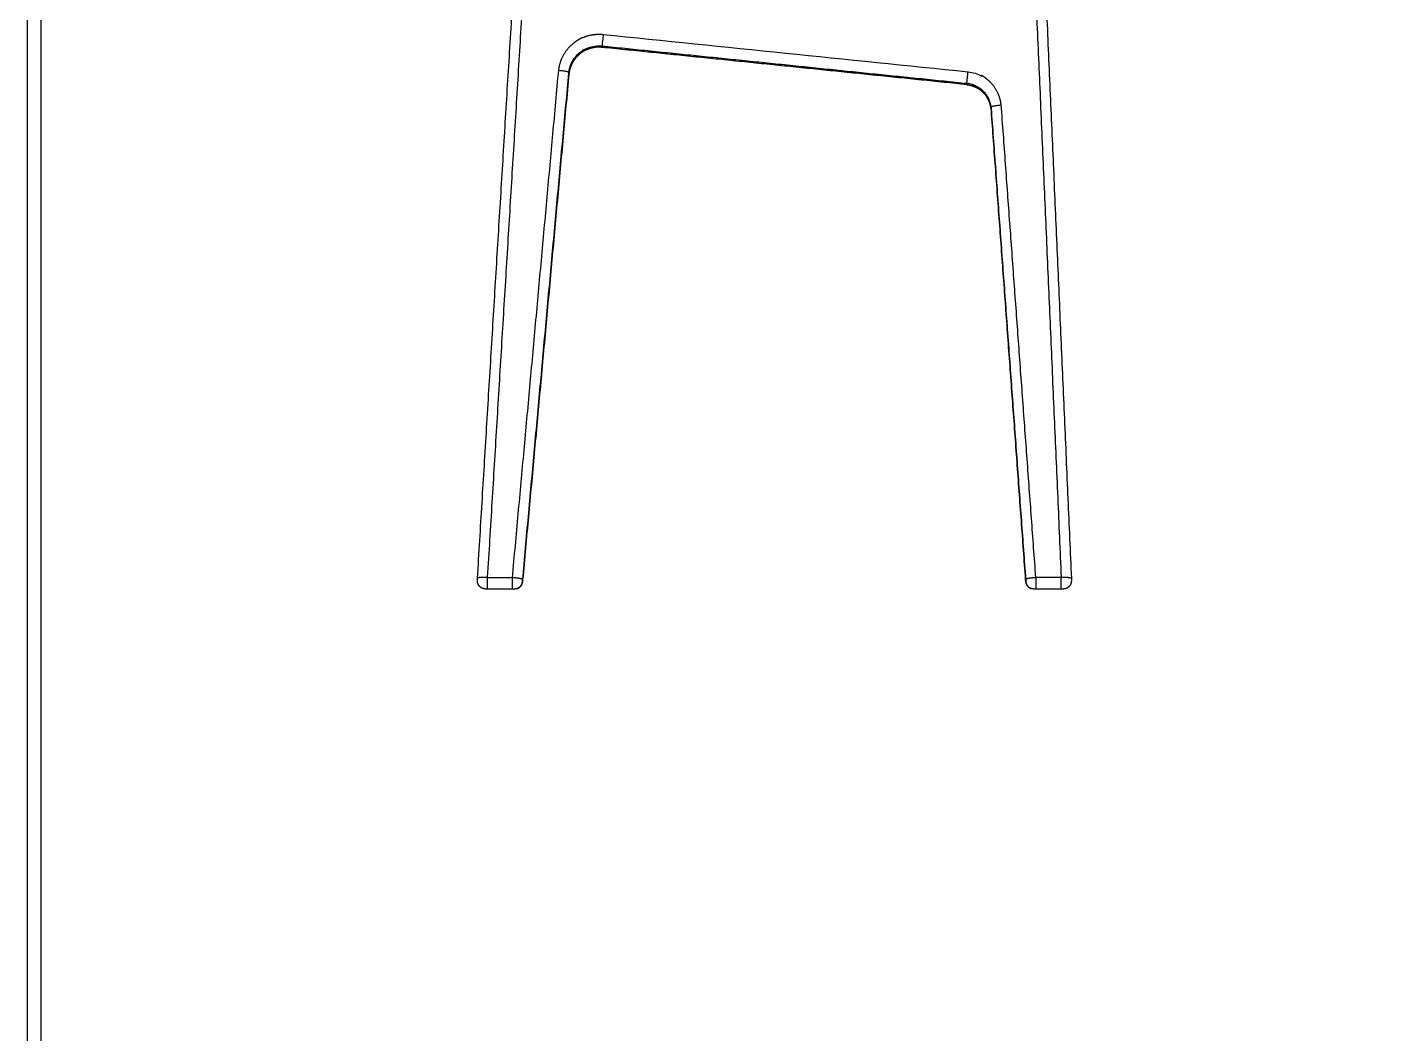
# Model space of a CAD drawing. Header units: millimetres. Extents: x 0 to 2008, y 0 to 2841.
# Drawn here: x 0 to 1004, y 1420 to 2163 of the extents above; entities that cross this region are included whole.
import ezdxf

# ---------------------------------------------------------------- set-up
doc = ezdxf.new("R2010")
doc.units = ezdxf.units.MM
doc.header["$MEASUREMENT"] = 0
doc.layers.add('3050 Søborg Wood Base', color=7, linetype='Continuous', true_color=0x000000)
doc.layers.add('Layout Large', color=7, linetype='Continuous', true_color=0x000000)

msp = doc.modelspace()

# ---------------------------------------------------------------- linework, layer by layer
at = {"layer": '3050 Søborg Wood Base'}
for points, degree in [([(742, 2228.5), (752.3, 1992.8), (762.6, 1757.1)], 2), ([(749.5, 2227.7), (759.8, 1992), (770.1, 1756.4)], 2), ([(332.1, 1756.5), (345.6, 1978.4), (359.2, 2200.2)], 2), ([(339.6, 1757.1), (353.1, 1979.1), (366.7, 2201)], 2), ([(424, 2149.3), (558.5, 2135.5), (693.1, 2121.7)], 2), ([(424, 2149.3), (424, 2148.9), (424, 2148.5)], 2), ([(407.5, 2144.4), (407.6, 2144.4), (407.6, 2144.5), (407.6, 2144.5)], 3), ([(407.5, 2144.1), (407.5, 2144.3), (407.5, 2144.4)], 2), ([(407.5, 2144.2), (407.5, 2144.3), (407.5, 2144.4)], 2), ([(407.5, 2144.1), (407.5, 2144.2), (407.5, 2144.2)], 2), ([(407.5, 2143.5), (407.5, 2143.4), (407.5, 2143.4), (407.5, 2143.4)], 3), ([(407.6, 2146.5), (407.6, 2146.4), (407.6, 2146.3)], 2), ([(407.8, 2143.7), (407.9, 2143.7), (407.9, 2143.7), (407.9, 2143.8)], 3), ([(409.3, 2144.9), (409.3, 2145.2), (409.3, 2145.4)], 2), ([(409.3, 2144.9), (409.3, 2144.9), (409.3, 2144.9), (409.3, 2144.9)], 3), ([(424, 2148.5), (558.5, 2134.7), (693.1, 2121)], 2), ([(693.1, 2120.7), (558.6, 2134.5), (424, 2148.2)], 2), ([(357.9, 1757.1), (375, 1944.2), (392, 2131.4)], 2), ([(365.4, 1755.3), (382.4, 1942.4), (399.5, 2129.5)], 2), ([(399.5, 2129.5), (399.5, 2129.1), (399.5, 2128.7)], 2), ([(365.4, 1755.3), (382.5, 1942), (399.5, 2128.7)], 2), ([(399.5, 2128.6), (382.5, 1941.9), (365.4, 1755.2)], 2), ([(693.1, 2121.7), (693.1, 2121.4), (693.1, 2121)], 2), ([(693.1, 2120.7), (693.1, 2120.7), (693.1, 2120.7), (693.1, 2120.7)], 3), ([(706.6, 2114.8), (706.6, 2114.7), (706.6, 2114.7), (706.7, 2114.7)], 3), ([(706.6, 2114.7), (706.6, 2114.7), (706.6, 2114.7), (706.7, 2114.7)], 3), ([(706.6, 2113.9), (706.6, 2114.2), (706.6, 2114.4)], 2), ([(706.6, 2114.4), (706.6, 2114.4), (706.6, 2114.4), (706.6, 2114.4)], 3), ([(706.6, 2113.9), (706.6, 2113.9), (706.6, 2113.9), (706.6, 2113.9)], 3), ([(706.6, 2113.9), (706.6, 2113.9), (706.6, 2113.9), (706.7, 2113.8)], 3), ([(706.6, 2113.6), (706.6, 2113.6), (706.6, 2113.5), (706.7, 2113.5)], 3), ([(706.6, 2113.6), (706.6, 2113.6), (706.6, 2113.6), (706.7, 2113.5)], 3), ([(706.7, 2113.8), (706.7, 2113.7), (706.7, 2113.5)], 2), ([(706.7, 2113.5), (706.7, 2113.5), (706.7, 2113.5), (706.7, 2113.5)], 3), ([(736.4, 1755.4), (723.7, 1929.7), (710.9, 2103.9)], 2), ([(710.9, 2103.9), (710.9, 2103.6), (710.9, 2103.2)], 2), ([(710.9, 2103.2), (723.6, 1929.3), (736.4, 1755.4)], 2), ([(710.9, 2103.1), (723.7, 1929.2), (736.4, 1755.3)], 2), ([(743.9, 1757.1), (731.1, 1931.4), (718.4, 2105.8)], 2), ([(332.1, 1756.5), (332.1, 1756.8), (332.4, 1757.2), (334.8, 1757.4), (337.2, 1757.3), (339.6, 1757.1)], 5), ([(339.6, 1748.4), (339.6, 1748.4), (339.6, 1748.4), (339.6, 1751.8), (339.6, 1754.5), (339.6, 1757.1)], 5), ([(339.6, 1757.1), (348.7, 1757.1), (357.9, 1757.1)], 2), ([(357.9, 1748.4), (348.7, 1748.4), (339.6, 1748.4)], 2), ([(357.9, 1748.4), (357.9, 1748.4), (357.9, 1748.4), (357.9, 1751.8), (357.9, 1754.5), (357.9, 1757.1)], 5), ([(357.9, 1757.1), (360.4, 1756.9), (362.9, 1756.7), (365.4, 1756.1), (365.4, 1755.7), (365.4, 1755.3)], 5), ([(365.4, 1755.3), (365.2, 1753.4), (365.1, 1751.6), (363.9, 1749.9), (362.4, 1749), (360.6, 1748.6)], 5), ([(361, 1748.7), (362.7, 1749.2), (364.1, 1750.2), (365.1, 1751.8), (365.3, 1753.5), (365.4, 1755.3)], 5), ([(361.1, 1748.8), (361.1, 1748.8), (361.1, 1748.8), (361, 1748.7)], 3), ([(365.4, 1755.3), (365.4, 1755.3), (365.4, 1755.3)], 2), ([(736.4, 1755.4), (736.4, 1755.8), (736.4, 1756.2), (738.9, 1756.8), (741.4, 1756.9), (743.9, 1757.1)], 5), ([(736.4, 1755.4), (736.4, 1755.4), (736.4, 1755.4)], 2), ([(736.4, 1755.4), (736.5, 1753.7), (736.6, 1752.1), (737.5, 1750.5), (738.8, 1749.4), (740.3, 1748.9)], 5), ([(741.1, 1748.7), (739.3, 1749.1), (737.8, 1750), (736.7, 1751.7), (736.6, 1753.6), (736.4, 1755.4)], 5), ([(740.9, 1748.7), (740.2, 1749), (739.6, 1749.2)], 2), ([(762.6, 1757.1), (753.3, 1757.1), (743.9, 1757.1)], 2), ([(743.9, 1757.1), (743.9, 1754.5), (743.9, 1751.8), (743.9, 1748.4), (743.9, 1748.4), (743.9, 1748.4)], 5), ([(762.6, 1748.4), (753.3, 1748.4), (743.9, 1748.4)], 2), ([(762.6, 1757.1), (765, 1757.2), (767.4, 1757.3), (769.8, 1757.1), (770.1, 1756.7), (770.1, 1756.3)], 5), ([(762.6, 1748.4), (762.6, 1748.4), (762.6, 1748.4), (762.6, 1751.8), (762.6, 1754.5), (762.6, 1757.1)], 5), ([(763.1, 1748.4), (763, 1748.4), (762.9, 1748.4), (762.9, 1748.4)], 3), ([(770.1, 1756.3), (770.1, 1756.3), (770.1, 1756.3), (770.1, 1756.3), (770.1, 1756.3), (770.1, 1756.3)], 5)]:
    msp.add_open_spline(points, degree=degree, dxfattribs=at)
for points, weights, degree, knots in [([(392, 2131.4), (392, 2131.4), (392, 2131.4), (392, 2131.4), (392.4, 2134.7), (394, 2140.2), (398.8, 2147.9), (403.1, 2151.8), (406, 2153.6), (407.3, 2154.5), (408.7, 2155.2), (410.1, 2155.8)], [1, 1, 1, 1, 1, 1, 1, 1, 1, 0.998071818141, 0.998071818141, 1], 3, [-0.117662, -0.117662, -0.117662, -0.117662, -0.044775, -0.044775, -0.044775, 10.041197, 17.035548, 27.287737, 27.287737, 27.287737, 31.963458, 31.963458, 31.963458, 31.963458]), ([(410.1, 2155.7), (410.4, 2155.8), (410.7, 2155.9), (411.1, 2156), (413.3, 2156.9), (415.5, 2157.4), (417.9, 2157.7), (420.2, 2158), (422.5, 2158), (424.8, 2157.8)], [1, 0.999899914581, 0.999899914581, 1, 0.995616317341, 0.995616317341, 1, 0.995752836035, 0.995752836035, 1], 3, [0, 0, 0, 0, 1.053493, 1.053493, 1.053493, 8.077723, 8.077723, 8.077723, 15.001634, 15.001634, 15.001634, 15.001634]), ([(407.5, 2143.4), (406.3, 2142.4), (405.2, 2141.3), (404.2, 2140), (403.2, 2138.7), (402.2, 2137.2), (401.5, 2135.6), (401, 2134.5), (400.5, 2133.4), (400, 2131.6), (399.9, 2131), (399.7, 2129.8), (399.6, 2129.2), (399.5, 2128.6)], [0.99999999748, 0.99647622429, 0.99647622513, 1, 0.995601258321, 0.995601258321, 1, 1, 1, 1, 1, 1, 1, 1], 3, [-0.860608, -0.860608, -0.860608, -0.860608, 3.854496, 3.854496, 3.854496, 9.044893, 9.044893, 9.044893, 12.86593, 12.86593, 14.778424, 14.778424, 16.679, 16.679, 16.679, 16.679]), ([(424, 2148.2), (421.4, 2148.5), (418.8, 2148.2), (416.2, 2147.8), (413.7, 2146.9), (411.2, 2146), (409, 2144.5), (408.4, 2144.1), (407.9, 2143.7)], [1, 0.993648270616, 1, 0.993439481658, 1, 0.993383141038, 1, 0.999578174118, 0.999999999799], 2, [270.446235, 270.446235, 270.446235, 275.684083, 275.684083, 280.993504, 280.993504, 286.279964, 286.279964, 287.600553, 287.600553, 287.600553]), ([(693.1, 2120.7), (696, 2120.4), (698.8, 2119.4), (701.3, 2117.9), (703.3, 2116.7), (705.1, 2115.2), (706.6, 2113.5)], [1, 1, 1, 1, 0.990786381488, 0.990786381488, 1], 3, [282.123724, 282.123724, 282.123724, 282.123724, 290.950168, 290.950168, 290.950168, 297.916156, 297.916156, 297.916156, 297.916156]), ([(718.4, 2105.8), (718.4, 2105.8), (718.3, 2105.9), (718.3, 2106), (717.9, 2109.6), (715.6, 2116.7), (710.7, 2122.5), (707.8, 2124.8), (706.6, 2125.8), (705.3, 2126.7), (704, 2127.5)], [1, 1, 1, 1, 1, 1, 1, 1, 0.997826944735, 0.997826944735, 1], 3, [422.215402, 422.215402, 422.215402, 422.215402, 422.403278, 422.403278, 422.403278, 433.527998, 444.756545, 444.756545, 444.756545, 449.478455, 449.478455, 449.478455, 449.478455]), ([(710.9, 2103.1), (710.8, 2103.7), (710.7, 2104.4), (710.4, 2105.7), (710.2, 2106.3), (709.6, 2108.3), (709.1, 2109.5), (708.4, 2110.7), (707.9, 2111.7), (707.3, 2112.6), (706.6, 2113.5)], [1, 1, 1, 1, 1, 1, 1, 1, 0.997946086581, 0.997946086091, 0.999999998531], 3, [0.010378, 0.010378, 0.010378, 0.010378, 2.08363, 2.08363, 4.165359, 4.165359, 8.324529, 8.324529, 8.324529, 11.660279, 11.660279, 11.660279, 11.660279]), ([(338.3, 1748.5), (338.3, 1748.5), (338, 1748.5), (337.9, 1748.5), (337.4, 1748.5), (336.9, 1748.6), (336.4, 1748.8), (335.9, 1748.9), (335.4, 1749.1), (334.9, 1749.4), (334.5, 1749.7), (334, 1750), (333.7, 1750.4), (333.3, 1750.8), (333, 1751.2), (332.7, 1751.7), (332.6, 1752), (332.5, 1752.2), (332.3, 1752.7), (332.3, 1753), (332.2, 1753.2), (332.1, 1753.8), (332, 1754.3), (332, 1754.9), (332, 1755.1), (332, 1755.4), (332, 1755.9), (332.1, 1756.2), (332.1, 1756.5)], [1, 1, 1, 1, 1, 1, 1, 0.994576203968, 0.994576203968, 1, 0.993668712715, 0.993668712715, 1, 0.99369099603, 0.99369099603, 1, 1, 1, 1, 1, 1, 1, 1, 1, 1, 1, 1, 1, 1], 3, [34.199909, 34.199909, 34.199909, 34.199909, 34.534883, 34.534883, 34.534883, 36.140984, 36.140984, 36.140984, 37.740131, 37.740131, 37.740131, 39.339989, 39.339989, 39.339989, 40.947007, 40.947007, 40.947007, 41.7559, 41.7559, 42.56795, 42.56795, 42.56795, 44.203234, 44.203234, 44.203234, 45.01055, 45.01055, 45.805136, 45.805136, 45.805136, 45.805136]), ([(364.3, 1751.2), (364.3, 1751.1), (364.3, 1751.1), (364.3, 1751.1), (364.1, 1750.7), (363.8, 1750.4), (363.5, 1750.1)], [1, 1, 1, 1, 0.995508193424, 0.995508193424, 1], 3, [4.579998, 4.579998, 4.579998, 4.579998, 4.667296, 4.667296, 4.667296, 5.906883, 5.906883, 5.906883, 5.906883]), ([(365.4, 1754.8), (365.4, 1754.8), (365.4, 1754.8), (365.4, 1754.8), (365.4, 1754.8), (365.4, 1754.9), (365.4, 1754.9), (365.4, 1754.9), (365.4, 1754.9), (365.4, 1755), (365.4, 1755), (365.4, 1755), (365.4, 1755), (365.4, 1755), (365.4, 1755.1), (365.4, 1755.1), (365.4, 1755.1), (365.4, 1755.1), (365.4, 1755.1), (365.4, 1755.1), (365.4, 1755.1), (365.4, 1755.2), (365.4, 1755.2)], [1, 1, 1, 1, 0.999999993819, 0.999999993819, 1, 1, 1, 1, 1, 1, 1, 1, 1, 1, 1, 1, 1, 1, 1, 1, 1], 3, [-0.6453623, -0.6453623, -0.6453623, -0.6453623, -0.5748581, -0.5748581, -0.5748581, -0.5000275, -0.5000275, -0.5000275, -0.382264, -0.382264, -0.382264, -0.2569919, -0.2569919, -0.2569919, -0.1741449, -0.1741449, -0.1137498, -0.1137498, -0.1137498, -0.0203632, -0.0203632, 0, 0, 0, 0]), ([(762.9, 1748.4), (762.9, 1748.4), (762.9, 1748.4), (762.8, 1748.4), (762.8, 1748.4), (762.8, 1748.4), (762.8, 1748.4), (762.8, 1748.4), (762.8, 1748.4), (762.8, 1748.4), (762.7, 1748.4), (762.7, 1748.4), (762.7, 1748.4), (762.7, 1748.4), (762.7, 1748.4), (762.7, 1748.4), (762.7, 1748.4), (762.7, 1748.4), (762.7, 1748.4), (762.6, 1748.4), (762.6, 1748.4), (762.6, 1748.4)], [1, 1, 1, 1, 1, 1, 1, 1, 1, 1, 1, 1, 1, 0.999999984488, 0.999999984488, 1, 1, 1, 1, 1, 1, 1], 3, [25.557257, 25.557257, 25.557257, 25.557257, 25.594896, 25.594896, 25.594896, 25.659206, 25.659206, 25.659206, 25.697842, 25.697842, 25.697842, 26.698359, 26.698359, 26.698359, 26.734124, 26.734124, 26.734124, 26.767301, 26.767301, 26.767301, 27.767771, 27.767771, 27.767771, 27.767771]), ([(766, 1748.8), (766, 1748.8), (765.9, 1748.8), (765.8, 1748.8), (765.8, 1748.8), (765.3, 1748.6), (764.7, 1748.5), (764.2, 1748.5), (764.1, 1748.5), (764, 1748.5), (763.9, 1748.5)], [1, 1, 1, 1, 1, 1, 1, 1, 0.999998647798, 0.999998647798, 0.999999999999], 3, [22.355951, 22.355951, 22.355951, 22.355951, 22.487724, 22.622317, 22.622317, 22.622317, 24.214075, 24.214075, 24.214075, 24.533975, 24.533975, 24.533975, 24.533975]), ([(770.1, 1756.3), (770.1, 1756.1), (770.1, 1755.8), (770.1, 1755.3), (770.1, 1755), (770.1, 1754.7), (770.1, 1754.5), (770.1, 1754.2), (770, 1753.7), (770, 1753.4), (769.9, 1753.1), (769.9, 1752.9), (769.8, 1752.6), (769.6, 1752.1), (769.5, 1751.9), (769.4, 1751.6), (769.1, 1751.2), (768.8, 1750.8), (768.5, 1750.4), (768.1, 1750), (767.7, 1749.7), (767.2, 1749.4), (767, 1749.2), (766.7, 1749.1), (766.5, 1749)], [1, 1, 1, 1, 1, 1, 1, 1, 1, 1, 1, 1, 1, 1, 1, 1, 0.993765124966, 0.993765124966, 1, 0.993722322661, 0.993722322661, 1, 0.998352095181, 0.998352094788, 0.999999998821], 3, [13.062267, 13.062267, 13.062267, 13.062267, 13.848706, 13.848706, 14.666725, 14.666725, 14.666725, 15.473963, 15.473963, 16.27902, 16.27902, 16.27902, 17.080702, 17.080702, 17.878118, 17.878118, 17.878118, 19.462935, 19.462935, 19.462935, 21.041003, 21.041003, 21.041003, 21.895005, 21.895005, 21.895005, 21.895005])]:
    msp.add_rational_spline(points, weights, degree=degree, knots=knots, dxfattribs=at)
for points, knots in [([(407.9, 2144.8), (408.3, 2145), (410.1, 2146.3), (413.6, 2148.1), (418.8, 2149.4), (422.3, 2149.4), (424, 2149.3)], [407.564148, 407.564148, 407.564148, 407.564148, 409.384977, 416.412283, 423.438831, 430.360116, 430.360116, 430.360116, 430.360116]), ([(424.8, 2157.8), (424.8, 2157.8), (424.8, 2157.8), (424.8, 2157.8), (514.5, 2148.6), (604.2, 2139.4), (693.8, 2130.3), (693.9, 2130.3), (693.9, 2130.3), (693.9, 2130.3)], [15.001634, 15.001634, 15.001634, 15.001634, 15.016404, 15.016404, 15.016404, 285.50208, 285.50208, 285.50208, 285.581073, 285.581073, 285.581073, 285.581073]), ([(424.8, 2157.8), (424.7, 2157.4), (424.7, 2156.5), (424.5, 2155.3), (424.4, 2153.7), (424.2, 2152.3), (424.1, 2150.9), (424.1, 2150.2), (424, 2149.7), (424, 2149.4), (424, 2149.3), (424, 2149.3)], [0, 0, 0, 0, 1.164194, 2.811381, 3.619374, 6.003323, 6.966938, 7.724695, 8.216142, 8.422987, 8.571543, 8.571543, 8.571543, 8.571543]), ([(399.5, 2129.5), (399.8, 2132), (400.9, 2136.1), (404, 2141.1), (406.4, 2143.5), (407.6, 2144.5)], [383.78362, 383.78362, 383.78362, 383.78362, 393.855357, 400.848416, 407.135069, 407.135069, 407.135069, 407.135069]), ([(399.5, 2128.7), (399.8, 2131.2), (400.9, 2135.3), (404, 2140.3), (406.4, 2142.6), (407.6, 2143.6)], [387.589977, 387.589977, 387.589977, 387.589977, 397.65304, 404.647217, 410.88103, 410.88103, 410.88103, 410.88103]), ([(424, 2148.5), (422.3, 2148.7), (418.8, 2148.6), (413.7, 2147.4), (410.7, 2145.8), (409.3, 2144.9)], [-0.000005, -0.000005, -0.000005, -0.000005, 6.922031, 13.949904, 20.55039, 20.55039, 20.55039, 20.55039]), ([(410, 2146.6), (410, 2146.5), (410, 2146.5), (410, 2146.5), (409.8, 2146.4), (409.7, 2146.2), (409.5, 2146), (409.5, 2146), (409.4, 2145.9)], [4.642618, 4.642618, 4.642618, 4.642618, 4.701955, 4.701955, 4.701955, 5.608249, 5.608249, 5.941815, 5.941815, 5.941815, 5.941815]), ([(424.1, 2148.5), (424.1, 2148.5), (424.1, 2148.4), (424, 2148.2), (424, 2148.3), (424, 2148.4), (424, 2148.5)], [-4.168956, -4.168956, -4.168956, -4.168956, -4.115161, -2.757577, -1.38418, -0.000005, -0.000005, -0.000005, -0.000005]), ([(392, 2131.4), (392.7, 2131.3), (393.8, 2131.2), (395.3, 2131), (396.6, 2130.8), (397.7, 2130.6), (398.4, 2130.4), (398.9, 2130.2), (399.1, 2130.1), (399.3, 2129.9), (399.4, 2129.8), (399.5, 2129.7), (399.5, 2129.6), (399.5, 2129.5), (399.5, 2129.5)], [375.817102, 375.817102, 375.817102, 375.817102, 377.685353, 379.166142, 380.475165, 381.605776, 382.457266, 382.789761, 383.08434, 383.289859, 383.461993, 383.553165, 383.637479, 383.78362, 383.78362, 383.78362, 383.78362]), ([(693.1, 2121.7), (693.1, 2121.8), (693.1, 2122.1), (693.1, 2122.7), (693.2, 2123.4), (693.3, 2124.8), (693.6, 2127.1), (693.8, 2129.1), (693.9, 2130.3)], [700.810604, 700.810604, 700.810604, 700.810604, 701.163871, 701.657788, 702.414686, 703.378376, 705.962924, 709.381798, 709.381798, 709.381798, 709.381798]), ([(693.9, 2130.3), (694, 2130.3), (694, 2130.2), (694, 2130.2), (697.5, 2129.8), (700.9, 2128.7), (704, 2127.1)], [285.581073, 285.581073, 285.581073, 285.581073, 285.672145, 285.672145, 285.672145, 296.20648, 296.20648, 296.20648, 296.20648]), ([(706.6, 2114.4), (705.1, 2116.2), (701, 2119.6), (695.9, 2121.4), (693.1, 2121.7)], [5.621449, 5.621449, 5.621449, 5.621449, 15.227421, 27.045435, 27.045435, 27.045435, 27.045435]), ([(693.1, 2121), (695.9, 2120.6), (700.7, 2119), (704.5, 2115.9), (705.9, 2114.5)], [27.788525, 27.788525, 27.788525, 27.788525, 39.609574, 47.761281, 47.761281, 47.761281, 47.761281]), ([(693.1, 2121), (693.1, 2120.9), (693.1, 2120.8), (693.1, 2120.7), (693.1, 2120.7)], [279.805919, 279.805919, 279.805919, 279.805919, 281.190119, 282.121858, 282.121858, 282.121858, 282.121858]), ([(706.6, 2114.4), (706.6, 2114.5), (706.6, 2114.6), (706.6, 2114.7), (706.6, 2114.7), (706.6, 2114.8)], [0, 0, 0, 0, 1.546193, 1.546193, 1.738367, 1.738367, 1.738367, 1.738367]), ([(706.6, 2113.5), (706.6, 2113.5), (706.6, 2113.5), (706.6, 2113.5), (706.6, 2113.6), (706.6, 2113.6)], [11.660279, 11.660279, 11.660279, 11.660279, 11.900605, 11.900605, 13.266757, 13.266757, 13.266757, 13.266757]), ([(706.7, 2113.5), (707.3, 2112.7), (709.4, 2109.5), (710.6, 2105.9), (710.9, 2103.2)], [6.349601, 6.349601, 6.349601, 6.349601, 10.604568, 21.724045, 21.724045, 21.724045, 21.724045]), ([(707.1, 2113.7), (707.6, 2113), (709.5, 2110), (710.6, 2106.6), (710.9, 2103.9)], [7.993632, 7.993632, 7.993632, 7.993632, 11.254244, 22.378964, 22.378964, 22.378964, 22.378964]), ([(710.9, 2103.9), (710.9, 2104), (710.9, 2104.1), (711, 2104.2), (711.1, 2104.4), (711.3, 2104.5), (711.5, 2104.6), (712, 2104.8), (712.8, 2105), (713.9, 2105.2), (715.1, 2105.4), (716.6, 2105.6), (717.7, 2105.7), (718.4, 2105.8)], [22.378964, 22.378964, 22.378964, 22.378964, 22.547971, 22.697256, 22.870853, 23.077277, 23.371398, 23.703678, 24.603936, 25.744435, 27.059955, 28.475315, 30.34375, 30.34375, 30.34375, 30.34375]), ([(339.3, 1748.4), (339.3, 1748.4), (339.2, 1748.4), (339.2, 1748.4), (339.2, 1748.4), (339.2, 1748.4), (339.1, 1748.4), (339.1, 1748.4)], [33.1554176, 33.1554176, 33.1554176, 33.1554176, 33.2417487, 33.2417487, 33.3527139, 33.3527139, 33.3574503, 33.3574503, 33.3574503, 33.3574503]), ([(339.6, 1748.4), (339.5, 1748.4), (339.5, 1748.4), (339.5, 1748.4), (339.5, 1748.4), (339.5, 1748.4), (339.5, 1748.4), (339.5, 1748.4), (339.5, 1748.4), (339.5, 1748.4), (339.5, 1748.4), (339.4, 1748.4), (339.4, 1748.4), (339.4, 1748.4), (339.4, 1748.4), (339.4, 1748.4), (339.4, 1748.4), (339.4, 1748.4), (339.4, 1748.4), (339.4, 1748.4), (339.4, 1748.4), (339.3, 1748.4), (339.3, 1748.4), (339.3, 1748.4), (339.3, 1748.4), (339.3, 1748.4)], [30.945197, 30.945197, 30.945197, 30.945197, 31.945151, 31.945151, 31.945151, 31.945175, 31.94534, 31.978504, 31.978504, 31.978504, 32.015071, 32.015512, 32.015963, 32.015963, 32.015963, 33.015963, 33.015963, 33.015963, 33.05457, 33.05457, 33.05457, 33.11856, 33.11856, 33.11856, 33.155418, 33.155418, 33.155418, 33.155418]), ([(360.6, 1748.6), (360.6, 1748.6), (360.5, 1748.6), (360.3, 1748.6), (359.9, 1748.5), (359.6, 1748.5), (359.4, 1748.5), (359.1, 1748.5), (359, 1748.5), (358.4, 1748.4), (358.2, 1748.4), (357.9, 1748.4)], [9.888658, 9.888658, 9.888658, 9.888658, 10.025983, 10.168986, 10.464068, 11.081342, 11.081342, 11.081342, 11.801418, 11.801418, 12.574208, 12.574208, 12.574208, 12.574208]), ([(736.4, 1755), (736.4, 1755), (736.4, 1755), (736.4, 1755.1), (736.4, 1755.1), (736.4, 1755.1), (736.4, 1755.1), (736.4, 1755.1), (736.4, 1755.1), (736.4, 1755.2), (736.4, 1755.2), (736.4, 1755.2), (736.4, 1755.2), (736.4, 1755.2), (736.4, 1755.2), (736.4, 1755.2), (736.4, 1755.3), (736.4, 1755.3), (736.4, 1755.3), (736.4, 1755.3)], [8.1130631, 8.1130631, 8.1130631, 8.1130631, 8.1330331, 8.1330331, 8.1330331, 8.2380636, 8.2380636, 8.2380636, 8.3469544, 8.3469544, 8.3469544, 8.4166332, 8.4166332, 8.4742993, 8.4742993, 8.4742993, 8.5570825, 8.5570825, 8.5759437, 8.5759437, 8.5759437, 8.5759437]), ([(743.9, 1748.4), (743.6, 1748.4), (743.5, 1748.4), (742.9, 1748.5), (742.7, 1748.5), (742.4, 1748.5), (742.3, 1748.5), (742.2, 1748.5), (742, 1748.5), (741.6, 1748.6), (741.3, 1748.6), (741.1, 1748.7)], [46.486065, 46.486065, 46.486065, 46.486065, 47.271392, 47.271392, 47.993538, 47.993538, 47.993538, 48.181012, 48.336376, 48.673148, 49.317199, 49.317199, 49.317199, 49.317199])]:
    msp.add_open_spline(points, degree=3, knots=knots, dxfattribs=at)
for points, weights in [([(409.3, 2145.4), (408.4, 2144.8), (407.5, 2144.1)], [1, 0.998729576846, 1]), ([(409.3, 2145.4), (408.4, 2144.8), (407.5, 2144.2)], [1, 0.998754806429, 1]), ([(407.9, 2143.7), (407.7, 2143.6), (407.5, 2143.4)], [0.999999999983, 0.999964981763, 1]), ([(407.6, 2144.5), (407.8, 2144.6), (407.9, 2144.8)], [1, 0.999963164906, 1]), ([(409.3, 2144.9), (409.3, 2144.9), (409.3, 2144.9)], [1, 0.9711806352, 1]), ([(399.5, 2128.7), (399.5, 2128.6), (399.5, 2128.5)], [1, 0.967419676014, 1]), ([(706.7, 2114.7), (706.7, 2114.8), (706.7, 2115)], [1, 0.999985817903, 1]), ([(710.9, 2103.2), (710.9, 2103.2), (710.9, 2103.1)], [1, 0.999304962627, 1]), ([(710.9, 2103.1), (710.9, 2103.1), (710.9, 2103)], [1, 0.999041718644, 1]), ([(339.1, 1748.4), (338.7, 1748.4), (338.3, 1748.5)], [1, 0.999694080053, 1]), ([(358.9, 1748.5), (359, 1748.5), (359.2, 1748.5)], [1, 0.999924683062, 1]), ([(365.1, 1753.3), (365.1, 1753.2), (365.1, 1753.1)], [1, 0.999942792396, 1]), ([(365.4, 1755.2), (365.4, 1755.2), (365.4, 1755.3)], [1, 0.998901355761, 1]), ([(736.4, 1755.3), (736.4, 1755.4), (736.4, 1755.4)], [1, 0.999283485971, 1]), ([(743, 1748.5), (742.8, 1748.5), (742.6, 1748.5)], [1, 0.99992084908, 1]), ([(763.9, 1748.5), (763.5, 1748.4), (763.1, 1748.4)], [0.999999999861, 0.99970887601, 1]), ([(766.5, 1749), (766.2, 1748.9), (766, 1748.8)], [0.999999999688, 0.999345885804, 1])]:
    msp.add_rational_spline(points, weights, degree=2, dxfattribs=at)
at = {"layer": 'Layout Large'}
for points in [[(0, 0), (2008.4, 0), (2008.4, 2840.5), (0, 2840.5)], [(10, 10), (1998.4, 10), (1998.4, 2830.5), (10, 2830.5)]]:
    msp.add_lwpolyline(points, close=True, dxfattribs=at)

doc.saveas('drawing.dxf')
